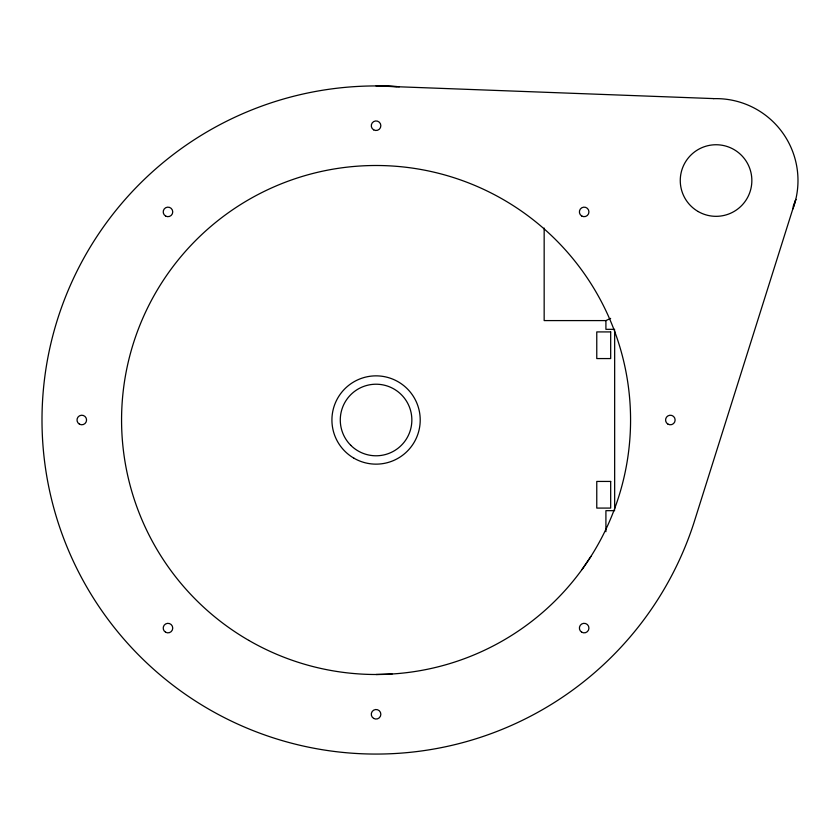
<?xml version="1.0" encoding="UTF-8"?>
<svg xmlns="http://www.w3.org/2000/svg" width="840" height="840" viewBox="0 0 840 840"><rect width="100%" height="100%" fill="white"/><g stroke="black" fill="none" stroke-linecap="round" stroke-linejoin="round"><path stroke-width="1.26" d="M793.17 206.419L795.848 199.364L693.788 523.236A334.068 334.068 0 0 1 299.786 745.238A334.068 334.068 0 0 1 45.581 371.196A334.068 334.068 0 0 1 397.047 86.594L399.294 86.803M590.95 556.364L581.973 569.594M544.163 228.06L544.163 320.586L605.913 320.586L610.649 318.392M376.068 674.499L392.049 674.005M614.659 329.332L605.913 329.332L605.913 320.586M614.659 510.668L605.913 510.668L605.913 531.668M397.047 86.594L376.068 85.932L713.601 98.595M614.659 330.635L614.659 509.366M713.601 98.658A81.921 81.921 0 0 1 795.795 199.353A81.921 81.921 0 0 1 792.897 208.929M610.68 331.916L596.768 331.916L596.768 358.565L610.68 358.565L610.68 331.916M610.68 481.435L596.768 481.435L596.768 508.084L610.68 508.084L610.68 481.435M248.819 640.405A254.499 254.499 0 0 0 630.567 420A254.499 254.499 0 0 0 248.819 199.595A254.499 254.499 0 0 0 248.819 640.405M353.997 458.231A44.142 44.142 0 0 0 420.21 420A44.142 44.142 0 0 0 353.997 381.769A44.142 44.142 0 0 0 353.997 458.231M350.763 445.305A35.784 35.784 0 0 0 410.634 429.261A35.784 35.784 0 0 0 366.807 385.434A35.784 35.784 0 0 0 350.763 445.305M373.685 129.853A4.767 4.767 0 0 0 380.846 125.717A4.767 4.767 0 0 0 373.685 121.58A4.767 4.767 0 0 0 373.685 129.853M581.774 216.038A4.767 4.767 0 0 0 588.934 211.911A4.767 4.767 0 0 0 581.774 207.774A4.767 4.767 0 0 0 581.774 216.038M667.968 424.137A4.767 4.767 0 0 0 675.129 420A4.767 4.767 0 0 0 667.968 415.863A4.767 4.767 0 0 0 667.968 424.137M581.774 632.226A4.767 4.767 0 0 0 588.934 628.089A4.767 4.767 0 0 0 581.774 623.962A4.767 4.767 0 0 0 581.774 632.226M373.685 718.421A4.767 4.767 0 0 0 380.846 714.284A4.767 4.767 0 0 0 373.685 710.147A4.767 4.767 0 0 0 373.685 718.421M165.596 632.226A4.767 4.767 0 0 0 172.746 628.089A4.767 4.767 0 0 0 165.596 623.962A4.767 4.767 0 0 0 165.596 632.226M79.401 424.137A4.767 4.767 0 0 0 86.562 420A4.767 4.767 0 0 0 79.401 415.863A4.767 4.767 0 0 0 79.401 424.137M165.596 216.038A4.767 4.767 0 0 0 172.746 211.911A4.767 4.767 0 0 0 165.596 207.774A4.767 4.767 0 0 0 165.596 216.038M698.166 211.533A35.784 35.784 0 0 0 751.852 180.537A35.784 35.784 0 0 0 698.166 149.541A35.784 35.784 0 0 0 698.166 211.533"/></g></svg>
